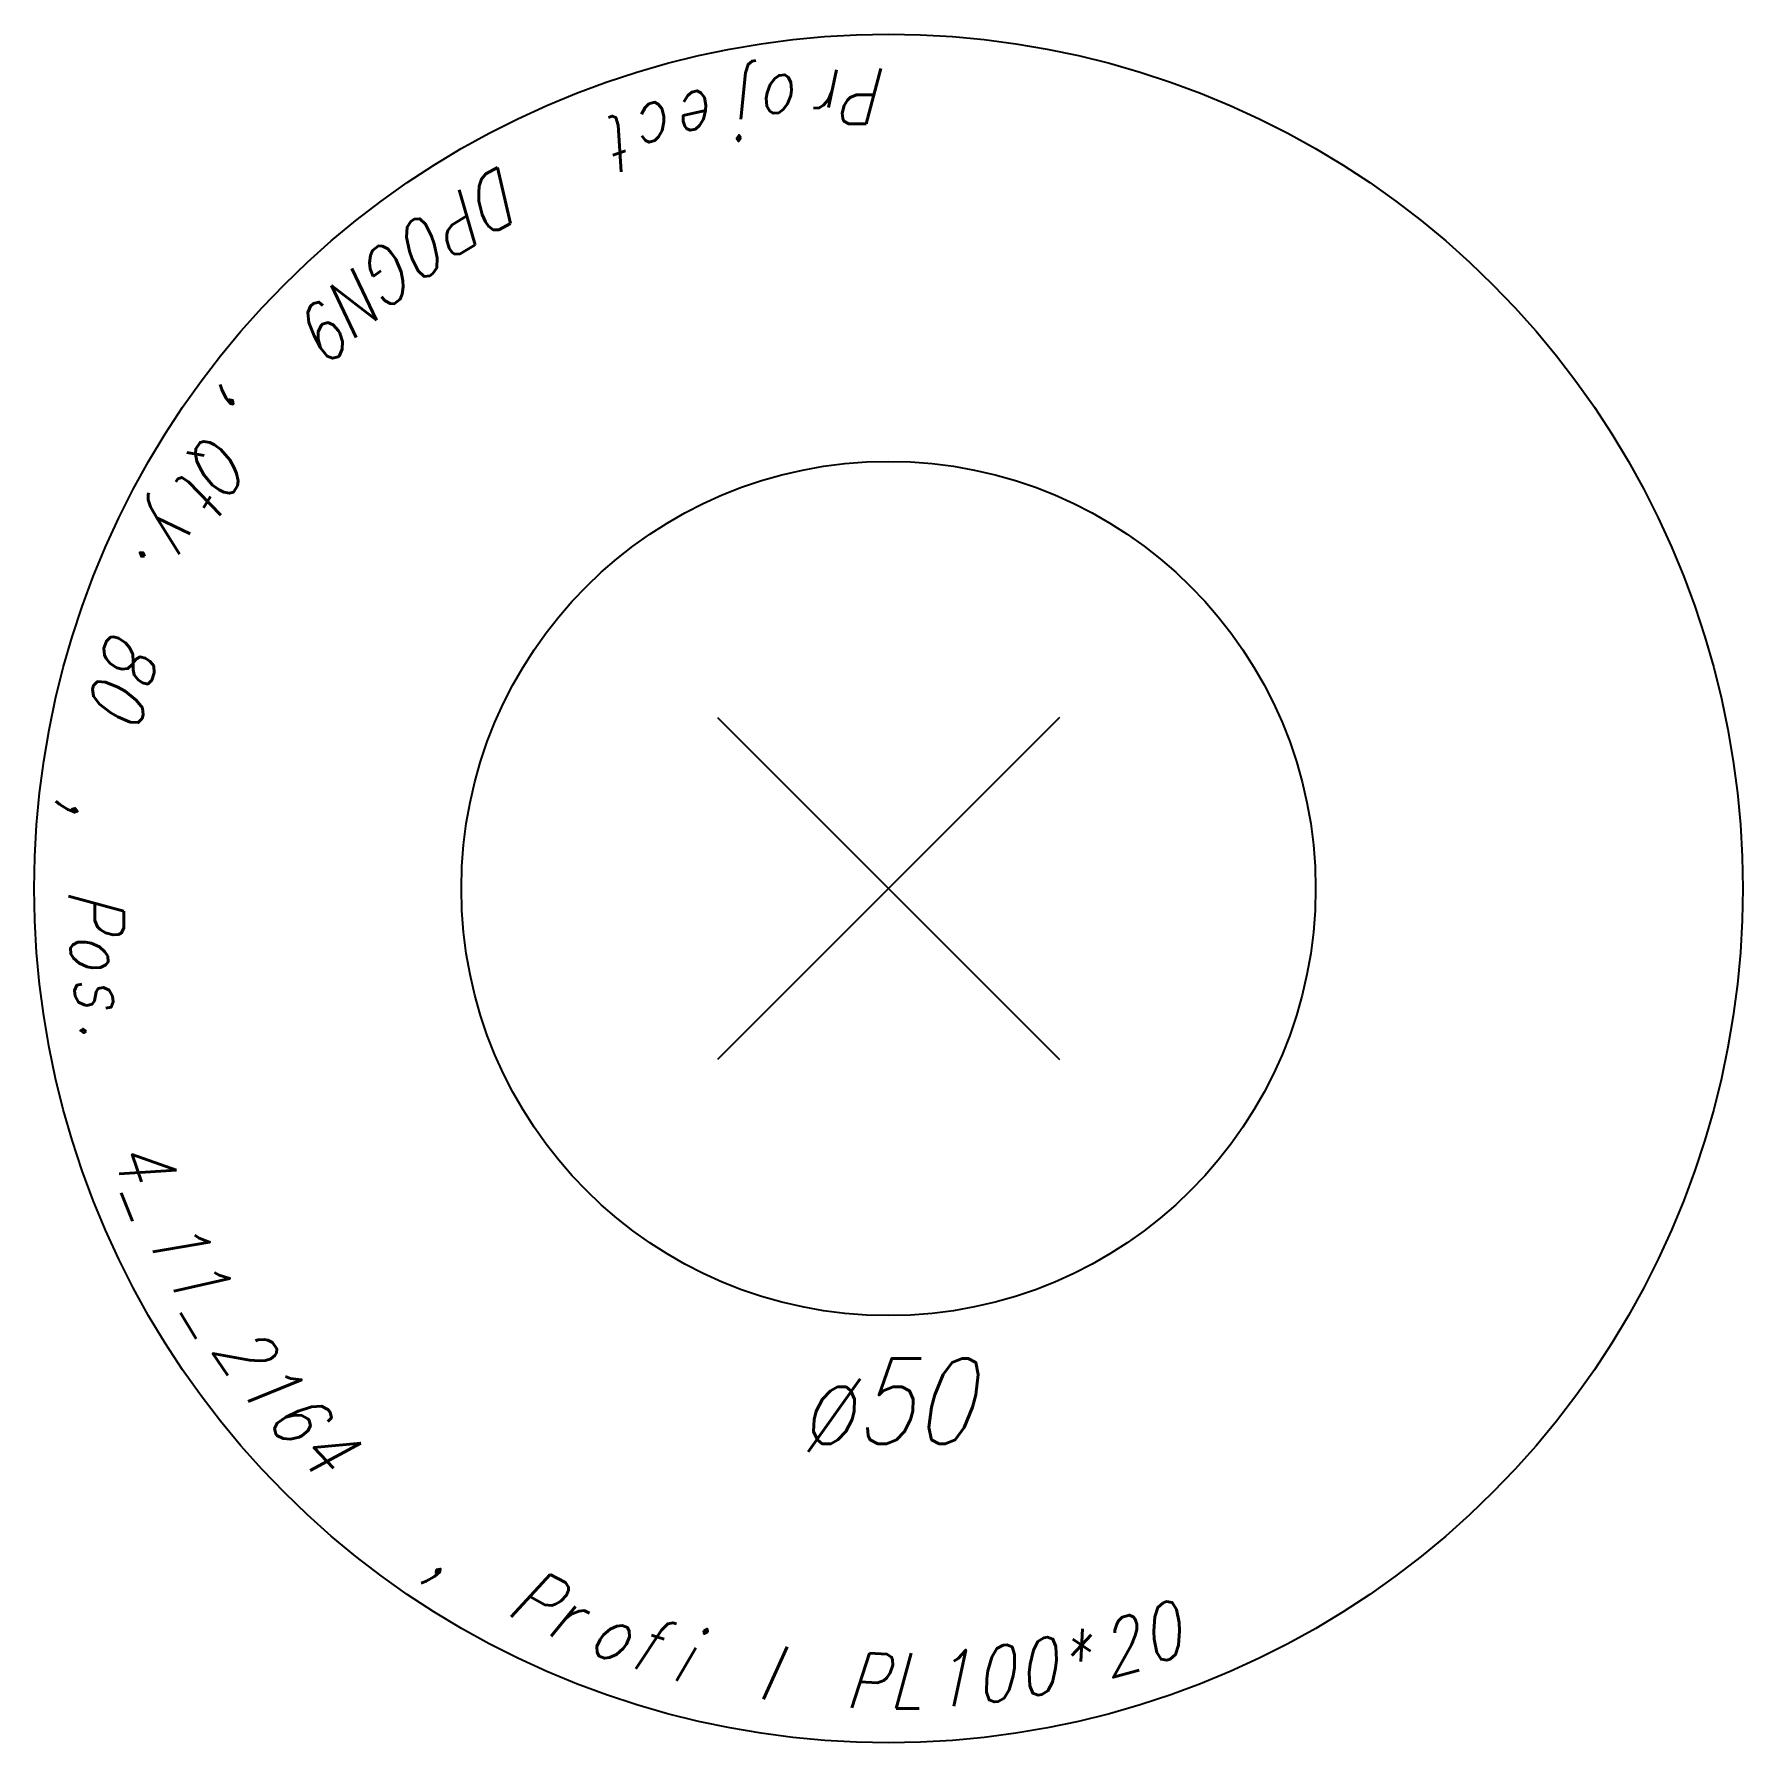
# Model space of a CAD drawing. Extents: x 0 to 100, y -50 to 50.
import ezdxf

# ---------------------------------------------------------------- set-up
doc = ezdxf.new("R2010")
doc.units = 0
doc.header["$LTSCALE"] = 10
for name, color, linetype in [('BEZ_SCHRAUBEN', 7, 'CONTINUOUS'), ('SCHRAUBEN', 7, 'CONTINUOUS'), ('TEILE', 7, 'CONTINUOUS'), ('UNTERSCHRIFT', 7, 'CONTINUOUS')]:
    doc.layers.add(name, color=color, linetype=linetype)
doc.styles.get("Standard").update_dxf_attribs({"font": 'ROMANS'})

msp = doc.modelspace()

# ---------------------------------------------------------------- linework, layer by layer
at = {"layer": 'SCHRAUBEN', "color": 6}
for p, q in [((60, 10), (40, -10)), ((40, 10), (60, -10))]:
    msp.add_line(p, q, dxfattribs=at)
at = {"layer": 'SCHRAUBEN', "color": 4}
msp.add_circle((50, 0), 25, dxfattribs=at)
at = {"layer": 'TEILE', "color": 2}
for p, q in [((48.129921, 49.965015), (49.999481, 50)), ((49.999481, 50), (50, 50)), ((50, 50), (51.869545, 49.965038)), ((38.873451, 48.746281), (40.703918, 49.128227)), ((40.703918, 49.128227), (42.547379, 49.441467)), ((42.547379, 49.441467), (44.401264, 49.685555)), ((44.401264, 49.685555), (46.262978, 49.860153)), ((46.262978, 49.860153), (48.129921, 49.965015)), ((51.869545, 49.965038), (53.736481, 49.860191)), ((53.736481, 49.860191), (55.59819, 49.685616)), ((55.59819, 49.685616), (57.452072, 49.441547)), ((57.452072, 49.441547), (59.295536, 49.128334)), ((59.295536, 49.128334), (61.125992, 48.74641)), ((35.261757, 47.778492), (37.058556, 48.296162)), ((37.058556, 48.296162), (38.873451, 48.746281)), ((61.125992, 48.74641), (62.940895, 48.29631)), ((62.940895, 48.29631), (64.737694, 47.77866)), ((31.732475, 46.543503), (33.485569, 47.194)), ((33.485569, 47.194), (35.261757, 47.778492)), ((64.737694, 47.77866), (66.513885, 47.194191)), ((66.513885, 47.194191), (68.266975, 46.543716)), ((30.004936, 45.827908), (31.732475, 46.543503)), ((68.266975, 46.543716), (69.994522, 45.828148)), ((26.636112, 44.205528), (28.305351, 45.048222)), ((28.305351, 45.048222), (30.004936, 45.827908)), ((69.994522, 45.828148), (71.694099, 45.048485)), ((71.694099, 45.048485), (73.363342, 44.205818)), ((24.99955, 43.30101), (26.636112, 44.205528)), ((73.363342, 44.205818), (74.999908, 43.301323)), ((23.397951, 42.33593), (24.99955, 43.30101)), ((74.999908, 43.301323), (76.601501, 42.336273)), ((21.833561, 41.311642), (23.397951, 42.33593)), ((76.601501, 42.336273), (78.165901, 41.312008)), ((20.308561, 40.229572), (21.833561, 41.311642)), ((78.165901, 41.312008), (79.690903, 40.229969)), ((18.825089, 39.09124), (20.308561, 40.229572)), ((79.690903, 40.229969), (81.174385, 39.09166)), ((17.385218, 37.898232), (18.825089, 39.09124)), ((81.174385, 39.09166), (82.614258, 37.898682)), ((15.990961, 36.652222), (17.385218, 37.898232)), ((82.614258, 37.898682), (84.008522, 36.652699)), ((14.64427, 35.35495), (15.990961, 36.652222)), ((84.008522, 36.652699), (85.355225, 35.355453)), ((13.347027, 34.008228), (14.64427, 35.35495)), ((85.355225, 35.355453), (86.652481, 34.008759)), ((12.101048, 32.613945), (13.347027, 34.008228)), ((86.652481, 34.008759), (87.898476, 32.614502)), ((10.908072, 31.174047), (12.101048, 32.613945)), ((87.898476, 32.614502), (89.091461, 31.174633)), ((9.769772, 29.69055), (10.908072, 31.174047)), ((89.091461, 31.174633), (90.229782, 29.691162)), ((8.687737, 28.165527), (9.769772, 29.69055)), ((90.229782, 29.691162), (91.311829, 28.166164)), ((7.663481, 26.601112), (8.687737, 28.165527)), ((91.311829, 28.166164), (92.336105, 26.601776)), ((6.698437, 24.999493), (7.663481, 26.601112)), ((92.336105, 26.601776), (93.301163, 25.000183)), ((93.301163, 25.000183), (94.205666, 23.363625)), ((5.793954, 23.362907), (6.698437, 24.999493)), ((4.951298, 21.693649), (5.793954, 23.362907)), ((94.205666, 23.363625), (95.04834, 21.694391)), ((4.171647, 19.994051), (4.951298, 21.693649)), ((95.04834, 21.694391), (95.828018, 19.994814)), ((3.456091, 18.266489), (4.171647, 19.994051)), ((95.828018, 19.994814), (96.543594, 18.267275)), ((2.805632, 16.513378), (3.456091, 18.266489)), ((96.543594, 18.267275), (97.194077, 16.514187)), ((2.221179, 14.737172), (2.805632, 16.513378)), ((97.194077, 16.514187), (97.778564, 14.738002)), ((1.703548, 12.940354), (2.221179, 14.737172)), ((97.778564, 14.738002), (98.296219, 12.941204)), ((1.253465, 11.125439), (1.703548, 12.940354)), ((98.296219, 12.941204), (98.746338, 11.126308)), ((0.871559, 9.294963), (1.253465, 11.125439)), ((98.746338, 11.126308), (99.128273, 9.295852)), ((0.558364, 7.451487), (0.871559, 9.294963)), ((99.128273, 9.295852), (99.441498, 7.452393)), ((0.314318, 5.597589), (0.558364, 7.451487)), ((99.441498, 7.452393), (99.685577, 5.598512)), ((0.139762, 3.735864), (0.314318, 5.597589)), ((99.685577, 5.598512), (99.860168, 3.736801)), ((0.034941, 1.868913), (0.139762, 3.735864)), ((99.860168, 3.736801), (99.965019, 1.869864)), ((0, -0.000652), (0.034941, 1.868913)), ((99.965019, 1.869864), (100, 0.000312)), ((100, 0.000312), (99.96505, -1.869241)), ((0.034989, -1.870216), (0, -0.000652)), ((0.13986, -3.737165), (0.034989, -1.870216)), ((99.96505, -1.869241), (99.860214, -3.736179)), ((0.314464, -5.598886), (0.13986, -3.737165)), ((99.860214, -3.736179), (99.685654, -5.597892)), ((0.558559, -7.452777), (0.314464, -5.598886)), ((99.685654, -5.597892), (99.441597, -7.451777)), ((0.871802, -9.296245), (0.558559, -7.452777)), ((99.441597, -7.451777), (99.128387, -9.295238)), ((1.253756, -11.12671), (0.871802, -9.296245)), ((99.128387, -9.295238), (98.746475, -11.1257)), ((1.703886, -12.941614), (1.253756, -11.12671)), ((98.746475, -11.1257), (98.296387, -12.940602)), ((2.221563, -14.738418), (1.703886, -12.941614)), ((98.296387, -12.940602), (97.778748, -14.737406)), ((2.806063, -16.514608), (2.221563, -14.738418)), ((97.778748, -14.737406), (97.19429, -16.513597)), ((3.456568, -18.267704), (2.806063, -16.514608)), ((97.19429, -16.513597), (96.543823, -18.266695)), ((4.172169, -19.995247), (3.456568, -18.267704)), ((96.543823, -18.266695), (95.828262, -19.994244)), ((4.951864, -21.694828), (4.172169, -19.995247)), ((95.828262, -19.994244), (95.048615, -21.693829)), ((5.794564, -23.364063), (4.951864, -21.694828)), ((95.048615, -21.693829), (94.205963, -23.363073)), ((6.69909, -25.000622), (5.794564, -23.364063)), ((94.205963, -23.363073), (93.301476, -24.999641)), ((93.301476, -24.999641), (92.336433, -26.601248)), ((7.664175, -26.602215), (6.69909, -25.000622)), ((8.688472, -28.166603), (7.664175, -26.602215)), ((92.336433, -26.601248), (91.31218, -28.165649)), ((9.770547, -29.691599), (8.688472, -28.166603)), ((91.31218, -28.165649), (90.230148, -29.690659)), ((10.908886, -31.175068), (9.770547, -29.691599)), ((90.230148, -29.690659), (89.091843, -31.174145)), ((12.101898, -32.614933), (10.908886, -31.175068)), ((89.091843, -31.174145), (87.898872, -32.614029)), ((13.347916, -34.009186), (12.101898, -32.614933)), ((87.898872, -32.614029), (86.652901, -34.008301)), ((14.645193, -35.355869), (13.347916, -34.009186)), ((86.652901, -34.008301), (85.355667, -35.355011)), ((15.991918, -36.653107), (14.645193, -35.355869)), ((85.355667, -35.355011), (84.00898, -36.652275)), ((17.386198, -37.899075), (15.991918, -36.653107)), ((84.00898, -36.652275), (82.614738, -37.898277)), ((18.82609, -39.092037), (17.386198, -37.899075)), ((82.614738, -37.898277), (81.174866, -39.09127)), ((20.309582, -40.230328), (18.82609, -39.092037)), ((81.174866, -39.09127), (79.691406, -40.229599)), ((21.834599, -41.312347), (20.309582, -40.230328)), ((79.691406, -40.229599), (78.166412, -41.311661)), ((23.399008, -42.336594), (21.834599, -41.312347)), ((78.166412, -41.311661), (76.602028, -42.335938)), ((25.000618, -43.301624), (23.399008, -42.336594)), ((76.602028, -42.335938), (75.000443, -43.301014)), ((26.637194, -44.2061), (25.000618, -43.301624)), ((75.000443, -43.301014), (73.363892, -44.205528)), ((28.306444, -45.048748), (26.637194, -44.2061)), ((73.363892, -44.205528), (71.694656, -45.048214)), ((30.006035, -45.828392), (28.306444, -45.048748)), ((31.733587, -46.543938), (30.006035, -45.828392)), ((69.995087, -45.8279), (68.267555, -46.543488)), ((71.694656, -45.048214), (69.995087, -45.8279)), ((33.486687, -47.194389), (31.733587, -46.543938)), ((68.267555, -46.543488), (66.514473, -47.193985)), ((35.262882, -47.778835), (33.486687, -47.194389)), ((37.059689, -48.296463), (35.262882, -47.778835)), ((64.738289, -47.778477), (62.941494, -48.296146)), ((66.514473, -47.193985), (64.738289, -47.778477)), ((38.874592, -48.746544), (37.059689, -48.296463)), ((40.705055, -49.128441), (38.874592, -48.746544)), ((61.126602, -48.746265), (59.296146, -49.12822)), ((62.941494, -48.296146), (61.126602, -48.746265)), ((42.548523, -49.441639), (40.705055, -49.128441)), ((44.402409, -49.685684), (42.548523, -49.441639)), ((46.264118, -49.860233), (44.402409, -49.685684)), ((48.131062, -49.965057), (46.264118, -49.860233)), ((50.000614, -50), (48.131062, -49.965057)), ((51.870163, -49.965015), (50.000614, -50)), ((53.737103, -49.860146), (51.870163, -49.965015)), ((55.598812, -49.685547), (53.737103, -49.860146)), ((57.452694, -49.441452), (55.598812, -49.685547)), ((59.296146, -49.12822), (57.452694, -49.441452))]:
    msp.add_line(p, q, dxfattribs=at)

# ---------------------------------------------------------------- texts
at = {"layer": 'BEZ_SCHRAUBEN', "color": 2, "oblique": 15, "width": 0.8}
msp.add_text(' ø50', height=5, dxfattribs=at).set_placement((42, -32.5))
at = {"layer": 'UNTERSCHRIFT', "color": 2, "oblique": 15, "width": 0.8}
for s, rotation, p in [('j', -170.689468, (42.234276, 47.367645)), ('P', 179.999969, (50, 48)), ('o', -173.792999, (44.810162, 47.718613)), ('r', -176.896515, (47.401272, 47.929604)), ('c', -164.482407, (37.15834, 46.25032)), ('e', -167.585953, (39.681175, 46.877739)), ('t', -161.378906, (34.673172, 45.487236)), ('D', -152.068344, (27.515911, 42.408325)), ('P', -148.964828, (25.252897, 41.128838)), ('0', -145.861313, (23.062475, 39.728706)), ('G', -142.757813, (20.951069, 38.212036)), ('N', -139.654282, (18.92487, 36.583282)), ('9', -136.550781, (16.989826, 34.847218)), (',', -127.240234, (11.78693, 29.047573)), ('Q', -124.136726, (10.270338, 26.936113)), ('t', -121.033211, (8.870285, 24.74564)), ('y', -117.929695, (7.590877, 22.482582)), ('.', -114.82618, (6.435867, 20.153576)), ('8', -108.619148, (4.512222, 15.325216)), ('0', -105.515633, (3.749228, 12.840028)), (',', -96.205086, (2.281208, 5.18817)), ('P', -89.998055, (1.999998, -0.001663)), ('o', -86.894539, (2.070487, -2.600384)), ('s', -83.791023, (2.281568, -5.191478)), ('.', -80.687508, (2.632621, -7.767343)), ('4', -71.376961, (4.513284, -15.328368)), ('_', -68.273453, (5.409876, -17.768539)), ('1', -65.16993, (6.437264, -20.156593)), ('1', -62.066422, (7.592435, -22.485521)), ('_', -58.962906, (8.872, -24.748489)), ('2', -55.859386, (10.272205, -26.938866)), ('1', -52.755871, (11.788944, -29.05022)), ('6', -49.652359, (13.417768, -31.076365)), ('4', -46.548832, (15.153896, -33.011353)), (',', -34.134785, (23.065247, -39.730583)), ('P', -27.927731, (27.518892, -42.409901)), ('0', 18.625219, (65.330109, -45.486126)), ('r', -24.824177, (29.84795, -43.564838)), ('f', -18.617119, (34.676395, -45.488319)), ('2', 15.521679, (62.844994, -46.249393)), ('o', -21.720667, (32.236122, -44.59198)), ('i', -15.513596, (37.161625, -46.251228)), ('0', 9.314624, (57.769123, -47.367088)), ('*', 12.418168, (60.322197, -46.876991)), ('l', -9.306539, (42.237656, -47.368198)), ('P', -3.099467, (47.404694, -47.929787)), ('L', 0.004043, (50.003433, -48)), ('1', 3.107566, (52.602161, -47.929417)), ('0', 6.2111, (55.19326, -47.718239))]:
    msp.add_text(s, height=3.25, rotation=rotation, dxfattribs=at).set_placement(p)

doc.saveas('drawing.dxf')
